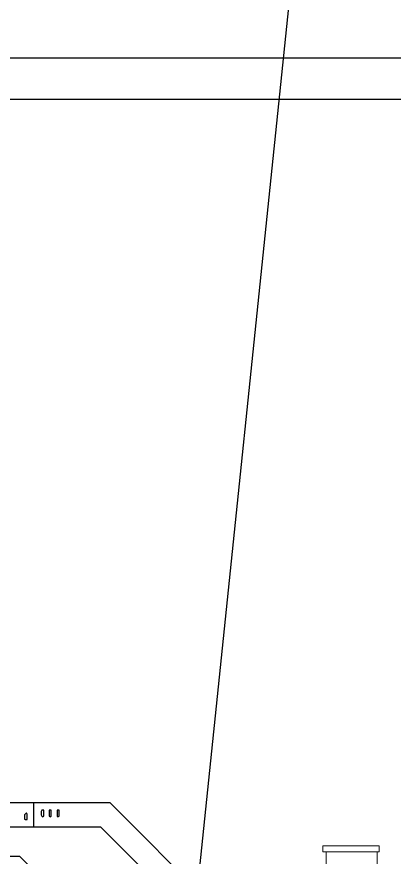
# Model space of a CAD drawing. Header units: millimetres. Extents: x 37084 to 180780, y -153145 to -16322.
# Drawn here: x 75891 to 77065, y -114709 to -112099 of the extents above; entities that cross this region are included whole.
import ezdxf

# ---------------------------------------------------------------- set-up
doc = ezdxf.new("R2010")
doc.units = ezdxf.units.MM
doc.header["$MEASUREMENT"] = 0
doc.linetypes.add('CONTINU', pattern=[0])
doc.layers.add('00', color=5, linetype='Continuous', lineweight=9)
doc.layers.add('Giai doan nay', color=1, linetype='Continuous', lineweight=30)
doc.layers.add('1_Day dan', color=5, linetype='Continuous')

# ---------------------------------------------------------------- blocks, each defined once
blk = doc.blocks.new('MBA')
at = {"color": 0, "linetype": 'ByBlock', "lineweight": 25}
for points in [[(1958543, 287348.2), (1957989.6, 287348.2)], [(1958305.8, 287273.3), (1958305.8, 287348.2)], [(1958842.5, 287048.6), (1958543, 287348.2)], [(1958285, 287310.7), (1958285, 287312.8), (1958282.9, 287317), (1958278.8, 287312.8), (1958276.7, 287310.7)], [(1958337, 287321.1), (1958337, 287325.3), (1958332.9, 287325.3), (1958330.8, 287325.3), (1958328.7, 287321.1)], [(1958328.7, 287321.1), (1958328.7, 287310.7)], [(1958337, 287310.7), (1958337, 287321.1)], [(1958359.9, 287321.1), (1958359.9, 287325.3), (1958357.8, 287325.3), (1958353.7, 287325.3), (1958353.7, 287321.1)], [(1958353.7, 287321.1), (1958353.7, 287310.7)], [(1958359.9, 287310.7), (1958359.9, 287321.1)], [(1958384.9, 287321.1), (1958384.9, 287325.3), (1958380.7, 287325.3), (1958378.6, 287325.3), (1958378.6, 287321.1)], [(1958378.6, 287321.1), (1958378.6, 287310.7)], [(1958384.9, 287310.7), (1958384.9, 287321.1)], [(1958276.7, 287310.7), (1958276.7, 287298.2)], [(1958276.7, 287298.2), (1958278.8, 287296.2), (1958282.9, 287296.2), (1958285, 287296.2), (1958285, 287298.2)], [(1958285, 287298.2), (1958285, 287310.7)], [(1958328.7, 287310.7), (1958330.8, 287306.6), (1958332.9, 287304.5), (1958337, 287306.6), (1958337, 287310.7)], [(1958353.7, 287310.7), (1958353.7, 287306.6), (1958357.8, 287304.5), (1958359.9, 287306.6), (1958359.9, 287310.7)], [(1958378.6, 287310.7), (1958378.6, 287306.6), (1958380.7, 287304.5), (1958384.9, 287306.6), (1958384.9, 287310.7)], [(1958513.8, 287273.3), (1957989.6, 287273.3)], [(1958767.6, 287019.5), (1958513.8, 287273.3)], [(1958262.1, 287181.7), (1954790.3, 287181.7)], [(1958262.1, 287181.7), (1958486.8, 286957.1)]]:
    blk.add_lwpolyline(points, dxfattribs=at)
at = {"color": 0, "linetype": 'ByBlock', "lineweight": 15}
for points in [[(1959379.2, 287215), (1959204.4, 287215)], [(1959204.4, 287215), (1959204.4, 287196.3)], [(1959379.2, 287215), (1959379.2, 287196.3)], [(1959379.2, 287196.3), (1959204.4, 287196.3)], [(1959214.8, 287196.3), (1959214.8, 287146.4)], [(1959372.9, 287196.3), (1959372.9, 287146.4)]]:
    blk.add_lwpolyline(points, dxfattribs=at)

msp = doc.modelspace()

# ---------------------------------------------------------------- linework, layer by layer
at = {"layer": '1_Day dan'}
msp.add_line((76415.2, -115181, 0), (77183.5, -107744.6, 0), dxfattribs=at)
at = {"layer": 'Giai doan nay', "elevation": 0}
for points in [[(68064.1, -119266.8), (68064.1, -112226.8), (78304.1, -112226.8), (78304.1, -119266.8)], [(68192.1, -119138.8), (68192.1, -112354.8), (78176.1, -112354.8), (78176.1, -119138.8)]]:
    msp.add_lwpolyline(points, close=True, dxfattribs=at)

# ---------------------------------------------------------------- block references
at = {"layer": '00', "linetype": 'CONTINU', "lineweight": 20}
msp.add_blockref('MBA', (-1882361.3, -401888.4, 0), dxfattribs=at)

doc.saveas('drawing.dxf')
